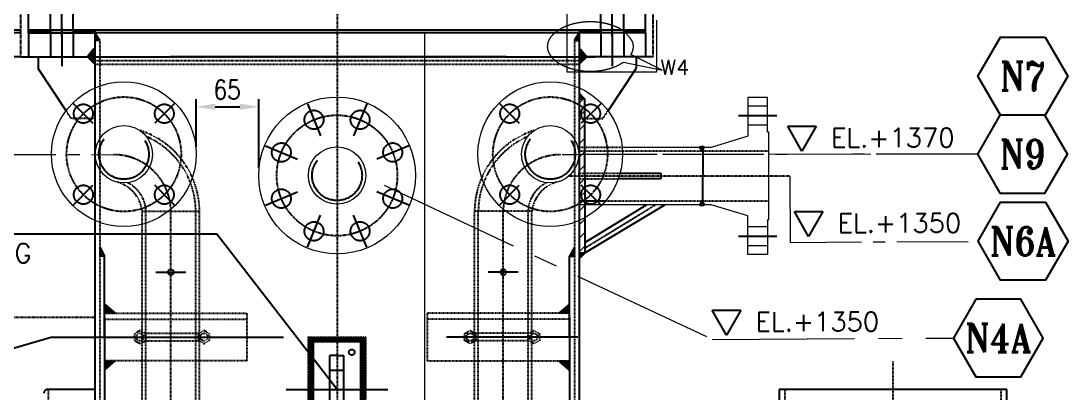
# Model space of a CAD drawing. Header units: inches. Extents: x -23478 to -9690, y -25762 to 11324.
# Drawn here: x -22101 to -20998, y 10243 to 10635 of the extents above; entities that cross this region are included whole.
import ezdxf
from ezdxf import colors
from ezdxf.entities.mleader import LeaderData, LeaderLine
from ezdxf.enums import TextEntityAlignment as Align
from ezdxf.math import Vec2, Vec3

# ---------------------------------------------------------------- set-up
doc = ezdxf.new("R2010")
doc.units = ezdxf.units.IN
doc.header["$LTSCALE"] = 200
doc.header["$MEASUREMENT"] = 0
for name, pattern in [('CENTER', [2, 1.25, -0.25, 0.25, -0.25]), ('CENTER2', [1.125, 0.75, -0.125, 0.125, -0.125]), ('DASHED', [0.75, 0.5, -0.25]), ('DASHED2', [0.375, 0.25, -0.125]), ('HIDDEN', [0.375, 0.25, -0.125]), ('HIDDEN2', [0.1875, 0.125, -0.0625]), ('PHANTOM2', [1.25, 0.625, -0.125, 0.125, -0.125, 0.125, -0.125])]:
    doc.linetypes.add(name, pattern=pattern)
for name, color, linetype, lineweight in [('1 (CEN)', 1, 'CENTER2', 9), ('2', 2, 'CENTER', 20), ('AM_5', 3, 'Continuous', 15), ('EQUIPMENT', 4, 'Continuous', 13), ('HAT', 8, 'Continuous', 9), ('Hidden Line', 3, 'HIDDEN', 9), ('OBJECT', 7, 'Continuous', 18), ('SEAM JOINT1', 4, 'SEAM', 13)]:
    doc.layers.add(name, color=color, linetype=linetype, lineweight=lineweight)
for name, color, linetype in [('CEN', 3, 'CENTER'), ('CENTER', 1, 'CENTER'), ('CENTRE', 1, 'CENTER2'), ('DIMENSION', 8, 'Continuous'), ('text', 3, 'Continuous'), ('WELD', 5, 'Continuous')]:
    doc.layers.add(name, color=color, linetype=linetype)
doc.styles.add('ROMANS', font='romans.shx', dxfattribs={"width": 0.85})
doc.styles.add('ROMANT', font='romant.shx')
doc.styles.add('RS', font='ROMANS.shx', dxfattribs={"width": 0.8})
doc.styles.get("Standard").update_dxf_attribs({"font": 'romans.shx'})
doc.linetypes.add('SEAM', pattern='A,2,["X",Standard,S=1,R=0,X=0,Y=-0.5],2', length=4)
doc.linetypes.add('SEAM LINE', pattern='A,0.5,-0.2,["X",Standard,S=0.1,R=0,X=-0.1,Y=-0.05],-0.2', length=0.9)
doc.dimstyles.new('VEP-8$0', dxfattribs={"dimscale": 8, "dimtxt": 2.5, "dimasz": 2.5, "dimexe": 1, "dimexo": 1, "dimgap": 1, "dimtad": 1, "dimdec": 1, "dimlfac": -1, "dimzin": 9, "dimdsep": 46, "dimtxsty": 'ROMANS', "dimcen": 0, "dimclrd": 256, "dimclre": 256, "dimclrt": 3, "dimadec": 0, "dimazin": 2, "dimtfac": 1, "dimtdec": 1, "dimtmove": 0, "dimatfit": 3, "dimfxl": 1, "dimlwd": -1, "dimlwe": -1, "dimarcsym": 1})
pattern_1 = [(225, (8851.3301, 26728.67113), (0.441941738, -0.441941738), []), (315, (8851.3301, 26728.67113), (0.441941738, 0.441941738), [])]
pattern_2 = [(45, (8990.445, 33620.968), (-0.441941738, 0.441941738), []), (135, (8990.445, 33620.968), (-0.441941738, -0.441941738), [])]
pattern_3 = [(45, (8985.445, 33680.968), (-0.441941738, 0.441941738), []), (135, (8985.445, 33680.968), (-0.441941738, -0.441941738), [])]

# ---------------------------------------------------------------- blocks, each defined once
blk = doc.blocks.new('A$C5ec613ee')
at = {"layer": 'DIMENSION', "linetype": 'DASHED2'}
h = blk.add_hatch(dxfattribs=at)
h.set_pattern_fill('ANSI31', color=8, scale=10)
h.paths.add_polyline_path([(-30.9, 55.6), (-30.9, 0), (-25, 0), (-25, 50), (0, 50), (25, 50), (25, 0), (30.9, 0), (30.9, 55.6)])
h.paths.add_polyline_path([(-30.9, 0), (-30.9, -56), (30.9, -56), (30.9, 0), (25, 0), (25, -50), (-25, -50), (-25, 0)])
for p, q in [((7.3, 20), (-7.7, 20)), ((-7.7, -20), (7, -20)), ((7.3, -20), (-7.7, -20))]:
    blk.add_line(p, q)
at = {"layer": 'CENTRE', "linetype": 'CENTER', "ltscale": 8}
blk.add_line((-53.5, 0), (53.5, 0), dxfattribs=at)
at = {"layer": 'DIMENSION', "color": 7, "linetype": 'DASHED'}
for p, q in [((-25, 50), (-25, -50)), ((0, 50), (-25, 50)), ((25, 50), (0, 50)), ((25, -50), (25, 50)), ((-0.2, 35.6), (-7.7, 35.6)), ((-7.7, -35.6), (-7.7, 35.6)), ((-0.2, 35.6), (7.3, 35.6)), ((7.3, -35.6), (7.3, 35.6)), ((-0.2, -35.6), (-7.7, -35.6)), ((-0.2, -35.6), (7.3, -35.6)), ((-25, -50), (25, -50))]:
    blk.add_line(p, q, dxfattribs=at)
blk = doc.blocks.new('*D103')
at = {"layer": 'AM_5', "color": 8, "transparency": 16777216}
for p, q in [((-22101.4, 10622.4), (-22677.2, 10622.4)), ((-22669.2, 9142.4), (-22669.2, 10602.4)), ((-22031.4, 9122.4), (-22677.2, 9122.4))]:
    blk.add_line(p, q, dxfattribs=at)
for points in [[(-22672.5, 10602.4), (-22665.9, 10602.4), (-22669.2, 10622.4)], [(-22672.5, 9142.4), (-22665.9, 9142.4), (-22669.2, 9122.4)]]:
    blk.add_solid(points, dxfattribs=at)
at = {"layer": 'Defpoints', "color": 0, "transparency": 16777216}
for p in [(-22669.2, 10622.4), (-22093.4, 10622.4), (-22023.4, 9122.4)]:
    blk.add_point(p, dxfattribs=at)
at = {"layer": 'AM_5', "color": 3, "transparency": 16777216, "insert": (-22687.2, 9935), "char_height": 20, "attachment_point": 5, "rotation": 90, "style": 'ROMANS'}
blk.add_mtext('1500 FROM T.L. TO FLANGE FACE', dxfattribs=at)
blk = doc.blocks.new('A$C32f367a6')
at = {"layer": 'text'}
for p, q in [((-18.1, 31.4), (18.1, 31.4)), ((0, 0), (-18.1, 31.4)), ((18.1, 31.4), (0, 0))]:
    blk.add_line(p, q, dxfattribs=at)
blk = doc.blocks.new('A$C100c5a09')
at = {"layer": 'CENTER'}
blk.add_line((-15.8, 0), (15.8, 0), dxfattribs=at)
at = {"layer": 'DIMENSION', "color": 7, "linetype": 'DASHED'}
blk.add_circle((0, 0), 3, dxfattribs=at)
blk = doc.blocks.new('*D111')
at = {"layer": 'Defpoints', "color": 0, "linetype": 'DASHED', "transparency": 16777216}
for p in [(-22093.4, 10625.4), (-22401.8, 10622.4), (-22093.4, 10622.4)]:
    blk.add_point(p, dxfattribs=at)
at = {"layer": 'DIMENSION', "transparency": 16777216}
for p, q in [((-22401.8, 10645.4), (-22401.8, 10757.5)), ((-22101.4, 10625.4), (-22409.8, 10625.4)), ((-22401.8, 10622.4), (-22401.8, 10625.4)), ((-22101.4, 10622.4), (-22409.8, 10622.4)), ((-22401.8, 10602.4), (-22401.8, 10582.4))]:
    blk.add_line(p, q, dxfattribs=at)
at = {"layer": 'DIMENSION', "linetype": 'DASHED', "transparency": 16777216}
for points in [[(-22405.1, 10645.4), (-22398.4, 10645.4), (-22401.8, 10625.4)], [(-22405.1, 10602.4), (-22398.4, 10602.4), (-22401.8, 10622.4)]]:
    blk.add_solid(points, dxfattribs=at)
at = {"layer": 'DIMENSION', "color": 3, "linetype": 'DASHED', "transparency": 16777216, "insert": (-22419.8, 10711.4), "char_height": 20, "attachment_point": 5, "rotation": 90, "style": 'ROMANS', "bg_fill": 3, "box_fill_scale": 1.25, "bg_fill_color": 256, "bg_fill_true_color": 13158600, "bg_fill_transparency": 0}
blk.add_mtext('3 THK', dxfattribs=at)
blk = doc.blocks.new('*D112')
at = {"layer": 'Defpoints', "color": 0, "linetype": 'DASHED', "transparency": 16777216}
for p in [(-22257.7, 10650.4), (-22093.4, 10650.4), (-22093.4, 10625.4)]:
    blk.add_point(p, dxfattribs=at)
at = {"layer": 'DIMENSION', "transparency": 16777216}
for p, q in [((-22257.7, 10670.4), (-22257.7, 10732.7)), ((-22101.4, 10650.4), (-22265.7, 10650.4)), ((-22257.7, 10625.4), (-22257.7, 10650.4)), ((-22101.4, 10625.4), (-22265.7, 10625.4)), ((-22257.7, 10605.4), (-22257.7, 10585.4))]:
    blk.add_line(p, q, dxfattribs=at)
at = {"layer": 'DIMENSION', "linetype": 'DASHED', "transparency": 16777216}
for points in [[(-22261.1, 10670.4), (-22254.4, 10670.4), (-22257.7, 10650.4)], [(-22261.1, 10605.4), (-22254.4, 10605.4), (-22257.7, 10625.4)]]:
    blk.add_solid(points, dxfattribs=at)
at = {"layer": 'DIMENSION', "color": 3, "linetype": 'DASHED', "transparency": 16777216, "insert": (-22275.7, 10712.1), "char_height": 20, "attachment_point": 5, "rotation": 90, "style": 'ROMANS', "bg_fill": 3, "box_fill_scale": 1.25, "bg_fill_color": 256, "bg_fill_true_color": 13158600, "bg_fill_transparency": 0}
blk.add_mtext('16', dxfattribs=at)
blk = doc.blocks.new('*D113')
at = {"layer": 'Defpoints', "color": 0, "linetype": 'DASHED', "transparency": 16777216}
for p in [(-22328, 10622.4), (-22093.4, 10622.4), (-22093.4, 10597.4)]:
    blk.add_point(p, dxfattribs=at)
at = {"layer": 'DIMENSION', "transparency": 16777216}
for p, q in [((-22328, 10642.4), (-22328, 10704.7)), ((-22101.4, 10622.4), (-22336, 10622.4)), ((-22328, 10597.4), (-22328, 10622.4)), ((-22101.4, 10597.4), (-22336, 10597.4)), ((-22328, 10577.4), (-22328, 10557.4))]:
    blk.add_line(p, q, dxfattribs=at)
at = {"layer": 'DIMENSION', "linetype": 'DASHED', "transparency": 16777216}
for points in [[(-22331.3, 10642.4), (-22324.6, 10642.4), (-22328, 10622.4)], [(-22331.3, 10577.4), (-22324.6, 10577.4), (-22328, 10597.4)]]:
    blk.add_solid(points, dxfattribs=at)
at = {"layer": 'DIMENSION', "color": 3, "linetype": 'DASHED', "transparency": 16777216, "insert": (-22346, 10684.1), "char_height": 20, "attachment_point": 5, "rotation": 90, "style": 'ROMANS', "bg_fill": 3, "box_fill_scale": 1.25, "bg_fill_color": 256, "bg_fill_true_color": 13158600, "bg_fill_transparency": 0}
blk.add_mtext('16', dxfattribs=at)
blk = doc.blocks.new('*U52')
at = {"layer": 'DIMENSION', "color": 2, "linetype": 'DASHED'}
for p, q in [((76.2, 0), (46.05, 0)), ((-76.2, 0), (-46.05, 0))]:
    blk.add_line(p, q, dxfattribs=at)
at = {"layer": 'DIMENSION', "color": 7, "linetype": 'DASHED'}
for centre in [(-60.3, 0), (60.3, 0)]:
    blk.add_circle(centre, 10, dxfattribs=at)
blk = doc.blocks.new('*U51')
at = {"layer": 'EQUIPMENT', "color": 0, "linetype": 'ByBlock', "lineweight": -2}
for rotation in [90, 270, 90, 270, 90, 270, 180, 180, 180]:
    blk.add_blockref('*U52', (-32478.1, -16289.6), dxfattribs=dict(at, rotation=rotation))
at = {"layer": 'EQUIPMENT', "color": 0, "linetype": 'ByBlock', "lineweight": -2, "transparency": 16777216}
for rotation in [90, 270, 180]:
    blk.add_blockref('*U52', (-32478.1, -16289.6), dxfattribs=dict(at, rotation=rotation))
at = {"layer": 'EQUIPMENT', "color": 0, "linetype": 'ByBlock', "lineweight": -2}
blk.add_blockref('*U52', (-32478.1, -16289.6), dxfattribs=at)
blk = doc.blocks.new('*U56')
at = {"layer": 'DIMENSION', "color": 2, "linetype": 'DASHED'}
for p, q in [((76.2, 0), (46.05, 0)), ((-76.2, 0), (-46.05, 0))]:
    blk.add_line(p, q, dxfattribs=at)
at = {"layer": 'DIMENSION', "color": 7, "linetype": 'DASHED'}
for centre in [(-60.3, 0), (60.3, 0)]:
    blk.add_circle(centre, 10, dxfattribs=at)
blk = doc.blocks.new('*U55')
at = {"layer": 'EQUIPMENT', "color": 0, "linetype": 'ByBlock', "lineweight": -2}
for rotation in [90, 270, 90, 270, 90, 270, 180, 180, 180]:
    blk.add_blockref('*U56', (-32478.1, -16289.6), dxfattribs=dict(at, rotation=rotation))
at = {"layer": 'EQUIPMENT', "color": 0, "linetype": 'ByBlock', "lineweight": -2, "transparency": 16777216}
for rotation in [90, 270, 180]:
    blk.add_blockref('*U56', (-32478.1, -16289.6), dxfattribs=dict(at, rotation=rotation))
at = {"layer": 'EQUIPMENT', "color": 0, "linetype": 'ByBlock', "lineweight": -2}
blk.add_blockref('*U56', (-32478.1, -16289.6), dxfattribs=at)
blk = doc.blocks.new('*U60')
at = {"layer": 'DIMENSION', "color": 2, "linetype": 'DASHED'}
for p, q in [((-81.75, 0), (-45.25, 0)), ((81.75, 0), (45.25, 0))]:
    blk.add_line(p, q, dxfattribs=at)
at = {"layer": 'DIMENSION', "color": 7, "linetype": 'DASHED'}
for centre in [(-63.5, 0), (63.5, 0)]:
    blk.add_circle(centre, 10, dxfattribs=at)
blk = doc.blocks.new('*U59')
at = {"layer": 'CENTER', "color": 0, "linetype": 'ByBlock', "lineweight": -2}
for rotation in [90, 270, 90, 270, 90, 270, 45, 135, 225, 315, 45, 135, 225, 315, 45, 135, 225, 315, 180, 180, 180]:
    blk.add_blockref('*U60', (-33663.9, -17081.4), dxfattribs=dict(at, rotation=rotation))
at = {"layer": 'CENTER', "color": 0, "linetype": 'ByBlock', "lineweight": -2, "transparency": 16777216}
for rotation in [90, 270, 45, 135, 225, 315, 180]:
    blk.add_blockref('*U60', (-33663.9, -17081.4), dxfattribs=dict(at, rotation=rotation))
at = {"layer": 'CENTER', "color": 0, "linetype": 'ByBlock', "lineweight": -2}
blk.add_blockref('*U60', (-33663.9, -17081.4), dxfattribs=at)
blk = doc.blocks.new('*D114')
at = {"layer": 'Defpoints', "color": 0, "linetype": 'DASHED', "transparency": 16777216}
for p in [(-21851, 10544.7), (-21916.8, 10494.7), (-21851, 10472.4)]:
    blk.add_point(p, dxfattribs=at)
at = {"layer": 'DIMENSION', "transparency": 16777216}
for p, q in [((-21916.8, 10502.7), (-21916.8, 10552.7)), ((-21851, 10480.4), (-21851, 10552.7)), ((-21896.8, 10544.7), (-21871, 10544.7))]:
    blk.add_line(p, q, dxfattribs=at)
at = {"layer": 'DIMENSION', "linetype": 'DASHED', "transparency": 16777216}
for points in [[(-21896.8, 10548.1), (-21896.8, 10541.4), (-21916.8, 10544.7)], [(-21871, 10548.1), (-21871, 10541.4), (-21851, 10544.7)]]:
    blk.add_solid(points, dxfattribs=at)
at = {"layer": 'DIMENSION', "color": 3, "linetype": 'DASHED', "transparency": 16777216, "insert": (-21884.2, 10562.7), "char_height": 20, "attachment_point": 5, "style": 'ROMANS', "bg_fill": 3, "box_fill_scale": 1.25, "bg_fill_color": 256, "bg_fill_true_color": 13158600, "bg_fill_transparency": 0}
blk.add_mtext('65', dxfattribs=at)
blk = doc.blocks.new('*D120')
at = {"layer": 'Defpoints', "color": 0, "linetype": 'DASHED', "transparency": 16777216}
for p in [(-22739.6, 10886.1), (-21997, 10886.1), (-22190.5, 7925.4)]:
    blk.add_point(p, dxfattribs=at)
at = {"layer": 'DIMENSION', "transparency": 16777216}
for p, q in [((-22005, 10886.1), (-22747.6, 10886.1)), ((-22739.6, 7945.4), (-22739.6, 10866.1)), ((-22198.5, 7925.4), (-22747.6, 7925.4))]:
    blk.add_line(p, q, dxfattribs=at)
at = {"layer": 'DIMENSION', "linetype": 'DASHED', "transparency": 16777216}
for points in [[(-22742.9, 10866.1), (-22736.2, 10866.1), (-22739.6, 10886.1)], [(-22742.9, 7945.4), (-22736.2, 7945.4), (-22739.6, 7925.4)]]:
    blk.add_solid(points, dxfattribs=at)
at = {"layer": 'DIMENSION', "color": 3, "linetype": 'DASHED', "transparency": 16777216, "insert": (-22757.6, 9405.7), "char_height": 20, "attachment_point": 5, "rotation": 90, "style": 'ROMANS', "bg_fill": 3, "box_fill_scale": 1.25, "bg_fill_color": 256, "bg_fill_true_color": 13158600, "bg_fill_transparency": 0}
blk.add_mtext('2934', dxfattribs=at)

msp = doc.modelspace()

# ---------------------------------------------------------------- hatches: boundary and pattern name
at = {"layer": '2'}
h = msp.add_hatch(dxfattribs=at)
h.set_pattern_fill('ANSI37', color=256, scale=5)
h.set_pattern_definition([(45, (-22722.24827, 13643.91505), (-0.44194174, 0.44194174), []), (135, (-22722.24827, 13643.91505), (-0.44194174, -0.44194174), [])])
h.paths.add_polyline_path([(-22093.44, 10625.37), (-22093.44, 10622.37), (-22070.44, 10622.37), (-22070.44, 10625.37)])
h.paths.add_polyline_path([(-22023.44, 10622.37), (-22023.44, 10625.37), (-22046.44, 10625.37), (-22046.44, 10622.37)])
h = msp.add_hatch(dxfattribs=at)
h.set_pattern_fill('ANSI37', color=256, scale=5)
h.set_pattern_definition([(45, (-23439.24827, 13643.91505), (-0.44194174, 0.44194174), []), (135, (-23439.24827, 13643.91505), (-0.44194174, -0.44194174), [])])
h.paths.add_polyline_path([(-21466.44, 10625.37), (-21443.44, 10625.37), (-21443.44, 10622.37), (-21466.44, 10622.37)])
h.paths.add_polyline_path([(-21513.44, 10625.37), (-21490.44, 10625.37), (-21490.44, 10622.37), (-21512.04, 10622.37), (-21513.44, 10622.37)])
at = {"layer": 'DIMENSION', "linetype": 'DASHED'}
h = msp.add_hatch(dxfattribs=at)
h.set_pattern_fill('ANSI37', color=5, scale=0.5, angle=270)
h.set_pattern_definition([(315, (-3950.33424, -22734.4202), (0.04419417382, 0.04419417382), []), (45, (-3950.33424, -22734.4202), (-0.04419417382, 0.04419417382), [])])
h.paths.add_polyline_path([(-21381.5, 10501.97, 0.279062), (-21386.53, 10501.97), (-21384.77, 10499.67), (-21384.77, 10498.07), (-21383.27, 10498.07), (-21383.27, 10499.67)])
h.paths.add_polyline_path([(-21386.53, 10441.57, 0.279062), (-21381.5, 10441.57), (-21383.27, 10443.87), (-21383.27, 10445.47), (-21384.77, 10445.47), (-21384.77, 10443.87)])
at = {"layer": 'HAT', "lineweight": 15}
h = msp.add_hatch(dxfattribs=at)
h.set_pattern_fill('ANSI31', color=2, scale=80.481653, style=0)
h.set_pattern_definition([(45, (8851.33, 26728.671), (-7.1136403, 7.1136403), [])])
h.paths.add_polyline_path([(-21507.44, 10542.79), (-21507.44, 10552.78), (-21513.44, 10552.78), (-21513.44, 10546.79, -0.0299376)])
h.paths.add_polyline_path([(-21507.44, 10542.79, 0.0299376), (-21513.44, 10546.79), (-21513.44, 10532.37), (-21507.44, 10532.37)])
h.paths.add_polyline_path([(-21507.44, 10501.98), (-21507.44, 10532.37), (-21513.44, 10532.37), (-21513.44, 10501.98)])
h.paths.add_polyline_path([(-21507.44, 10474.78), (-21507.44, 10494.3), (-21509.77, 10494.3), (-21513.44, 10494.29), (-21513.44, 10474.78)])
h.paths.add_polyline_path([(-21507.44, 10498.08), (-21507.44, 10501.98), (-21513.44, 10501.98), (-21513.44, 10498.08)])
h.paths.add_polyline_path([(-21507.44, 10494.3), (-21507.44, 10498.08), (-21513.44, 10498.08), (-21513.44, 10494.29), (-21509.77, 10494.3)])
h.paths.add_polyline_path([(-21507.44, 10471.78), (-21507.44, 10474.78), (-21513.44, 10474.78), (-21513.44, 10471.78)])
h.paths.add_polyline_path([(-21507.44, 10468.78), (-21507.44, 10471.78), (-21513.44, 10471.78), (-21513.44, 10468.78)])
h.paths.add_polyline_path([(-21507.44, 10446.67), (-21507.44, 10468.78), (-21513.44, 10468.78), (-21513.44, 10445.48), (-21509.08, 10445.48, 0.0084019)])
h.paths.add_polyline_path([(-21507.44, 10441.58), (-21507.44, 10445.48), (-21509.08, 10445.48, -0.0215303), (-21513.44, 10442.67), (-21513.44, 10441.58)])
h.paths.add_polyline_path([(-21513.44, 10442.67, 0.0215303), (-21509.08, 10445.48), (-21513.44, 10445.48)])
h.paths.add_polyline_path([(-21513.44, 10424.87, 0.0219202), (-21507.44, 10427.8), (-21507.44, 10441.58), (-21513.44, 10441.58)])
h.paths.add_polyline_path([(-21513.44, 10424.87), (-21513.44, 10390.78), (-21507.44, 10390.78), (-21507.44, 10427.8, -0.0219202)])
at = {"layer": 'WELD'}
h = msp.add_hatch(dxfattribs=at)
h.set_pattern_fill('ANSI37', color=256, scale=5)
h.set_pattern_definition([(45, (-22725.84827, 13643.91505), (-0.44194174, 0.44194174), []), (135, (-22725.84827, 13643.91505), (-0.44194174, -0.44194174), [])])
h.paths.add_polyline_path([(-22023.54, 10614.37), (-22018.44, 10614.37), (-22023.54, 10622.37)])
h = msp.add_hatch(dxfattribs=at)
h.set_pattern_fill('ANSI37', color=256, scale=5)
h.set_pattern_definition([(45, (-23434.64827, 13643.91505), (-0.44194174, 0.44194174), []), (135, (-23434.64827, 13643.91505), (-0.44194174, -0.44194174), [])])
h.paths.add_polyline_path([(-21513.34, 10614.37), (-21513.34, 10622.37), (-21513.44, 10622.37), (-21518.44, 10614.37)])
h = msp.add_hatch(dxfattribs=at)
h.set_pattern_fill('ANSI37', color=256, scale=5)
h.set_pattern_definition([(45, (17965.79623, 5637.1098), (-0.441941738, 0.441941738), []), (135, (17965.79623, 5637.1098), (-0.441941738, -0.441941738), [])])
h.paths.add_polyline_path([(-22031.44, 10597.37), (-22023.44, 10597.37), (-22023.44, 10589.37)])
h.paths.add_polyline_path([(-22024.94, 10605.37), (-22024.94, 10597.37), (-22031.44, 10597.37)])
h.paths.add_polyline_path([(-22024.94, 10605.37), (-22023.44, 10605.37), (-22023.44, 10597.37), (-22024.94, 10597.37)])
h = msp.add_hatch(dxfattribs=at)
h.set_pattern_fill('ANSI37', color=256, scale=5)
h.set_pattern_definition([(45, (17259.79623, 5637.1098), (-0.441941738, 0.441941738), []), (135, (17259.79623, 5637.1098), (-0.441941738, -0.441941738), [])])
h.paths.add_polyline_path([(-21505.44, 10597.37), (-21513.44, 10597.37), (-21513.44, 10589.37)])
h.paths.add_polyline_path([(-21511.94, 10605.37), (-21511.94, 10597.37), (-21505.44, 10597.37)])
h.paths.add_polyline_path([(-21511.94, 10605.37), (-21513.44, 10605.37), (-21513.44, 10597.37), (-21511.94, 10597.37)])
h = msp.add_hatch(dxfattribs=at)
h.set_pattern_fill('ANSI37', color=256, scale=5, angle=180)
h.set_pattern_definition(pattern_1)
h.paths.add_polyline_path([(-21513.44, 10559.02), (-21507.44, 10552.78), (-21513.44, 10552.78), (-21513.44, 10559.02)])
h = msp.add_hatch(dxfattribs=at)
h.set_pattern_fill('ANSI37', color=256, scale=5)
h.set_pattern_definition(pattern_3)
h.paths.add_polyline_path([(-22013.44, 10387.3), (-22018.44, 10396.98), (-22018.44, 10387.3)])
h = msp.add_hatch(dxfattribs=at)
h.set_pattern_fill('ANSI37', color=256, scale=5, angle=180)
h.set_pattern_definition(pattern_3)
h.paths.add_polyline_path([(-21523.44, 10387.3), (-21518.44, 10396.98), (-21518.44, 10387.3)])
h = msp.add_hatch(dxfattribs=at)
h.set_pattern_fill('ANSI37', color=256, scale=5, angle=180)
h.set_pattern_definition(pattern_1)
h.paths.add_polyline_path([(-21513.44, 10384.54), (-21507.44, 10390.78), (-21513.44, 10390.78), (-21513.44, 10384.54)])
h = msp.add_hatch(dxfattribs=at)
h.set_pattern_fill('ANSI37', color=256, scale=5)
h.set_pattern_definition(pattern_2)
h.paths.add_polyline_path([(-22002.09, 10327.3), (-22013.44, 10336.98), (-22013.44, 10327.3)])
h = msp.add_hatch(dxfattribs=at)
h.set_pattern_fill('ANSI37', color=256, scale=5, angle=180)
h.set_pattern_definition(pattern_2)
h.paths.add_polyline_path([(-21534.8, 10327.3), (-21523.44, 10336.98), (-21523.44, 10327.3)])
h = msp.add_hatch(dxfattribs=at)
h.set_pattern_fill('ANSI37', color=256, scale=5)
h.set_pattern_definition(pattern_2)
h.paths.add_polyline_path([(-22002.09, 10277.3), (-22013.44, 10267.62), (-22013.44, 10277.3)])
h = msp.add_hatch(dxfattribs=at)
h.set_pattern_fill('ANSI37', color=256, scale=5, angle=180)
h.set_pattern_definition(pattern_2)
h.paths.add_polyline_path([(-21534.8, 10277.3), (-21523.44, 10267.62), (-21523.44, 10277.3)])

# ---------------------------------------------------------------- linework, layer by layer
for p, q in [((-22093.44, 10625.37), (-22093.44, 10650.37)), ((-22070.44, 10625.37), (-22070.44, 10650.37)), ((-22046.44, 10625.37), (-22046.44, 10650.37)), ((-21490.44, 10625.37), (-21490.44, 10650.37)), ((-21466.44, 10625.37), (-21466.44, 10650.37)), ((-21443.44, 10625.37), (-21443.44, 10650.37)), ((-22093.44, 10622.37), (-22093.44, 10625.37)), ((-21443.44, 10625.37), (-22093.44, 10625.37)), ((-21497.44, 10625.37), (-22088.44, 10625.37)), ((-22070.44, 10625.37), (-22070.44, 10622.37)), ((-22046.44, 10625.37), (-22046.44, 10622.37)), ((-22023.44, 10625.37), (-22023.44, 9121.8)), ((-21513.44, 10625.37), (-21513.44, 9121.8)), ((-21490.44, 10625.37), (-21490.44, 10622.37)), ((-21466.44, 10625.37), (-21466.44, 10622.37)), ((-21443.44, 10622.37), (-21443.44, 10625.37)), ((-22093.44, 10622.37), (-22024.84, 10622.37)), ((-22093.44, 10622.37), (-22093.44, 10622.37)), ((-22093.44, 10622.37), (-22093.44, 10597.37)), ((-21497.44, 10622.37), (-22088.44, 10622.37)), ((-22070.44, 10622.37), (-22070.44, 10597.37)), ((-22046.44, 10622.37), (-22046.44, 10597.37)), ((-22018.44, 10614.37), (-22023.54, 10622.37)), ((-21518.44, 10614.37), (-21513.44, 10622.37)), ((-21492.44, 10622.37), (-21512.04, 10622.37)), ((-21492.44, 10622.37), (-21512.04, 10622.37)), ((-21443.44, 10622.37), (-21512.04, 10622.37)), ((-21443.44, 10622.37), (-21492.44, 10622.37)), ((-21490.44, 10622.37), (-21490.44, 10597.37)), ((-21466.44, 10622.37), (-21466.44, 10597.37)), ((-21443.44, 10622.37), (-21443.44, 10597.37)), ((-21443.44, 10622.37), (-21443.44, 10622.37)), ((-22024.94, 10605.37), (-22031.44, 10597.37)), ((-22023.44, 10605.37), (-22024.94, 10605.37)), ((-21513.44, 10605.37), (-21511.94, 10605.37)), ((-21511.94, 10605.37), (-21505.44, 10597.37)), ((-22093.44, 10597.37), (-22041.75, 10597.37)), ((-22041.75, 10597.37), (-21944.32, 10597.37)), ((-22031.44, 10597.37), (-22023.44, 10589.37)), ((-21590.31, 10597.37), (-21944.32, 10597.37)), ((-21590.31, 10597.37), (-21496.94, 10597.37)), ((-21518.44, 10597.37), (-21518.65, 10597.37)), ((-21505.44, 10597.37), (-21513.44, 10589.37)), ((-21443.44, 10597.37), (-21496.94, 10597.37)), ((-22018.44, 10396.98), (-22013.44, 10387.3)), ((-21518.44, 10396.98), (-21523.44, 10387.3)), ((-22013.44, 10336.98), (-22002.09, 10327.3)), ((-21523.44, 10336.98), (-21534.8, 10327.3)), ((-22013.44, 10267.62), (-22002.09, 10277.3)), ((-21523.44, 10267.62), (-21534.8, 10277.3))]:
    msp.add_line(p, q)
at = {"color": 0, "linetype": 'DASHED', "ltscale": 0.0002}
for p, q in [((-21488.44, 10532.37), (-21482.99, 10540.56)), ((-22023.44, 10532.37), (-22048.44, 10532.37)), ((-21513.44, 10532.37), (-21488.44, 10532.37))]:
    msp.add_line(p, q, dxfattribs=at)
at = {"color": 0}
for p, q in [((-21513.44, 10501.98), (-21513.44, 10441.58)), ((-21513.44, 10501.98), (-21513.44, 10441.58)), ((-21386.51, 10501.98), (-21384.74, 10499.68)), ((-21381.46, 10502), (-21383.24, 10499.68)), ((-21381.48, 10501.98), (-21383.24, 10499.68)), ((-21384.74, 10499.68), (-21384.74, 10498.08)), ((-21383.24, 10499.68), (-21383.24, 10498.08)), ((-21383.24, 10499.68), (-21383.24, 10498.08)), ((-21383.24, 10498.08), (-21383.24, 10471.78)), ((-21383.24, 10445.48), (-21383.24, 10471.78)), ((-21386.51, 10441.58), (-21384.74, 10443.88)), ((-21384.74, 10443.88), (-21384.74, 10445.48)), ((-21383.24, 10443.88), (-21383.24, 10445.48)), ((-21383.24, 10443.88), (-21383.24, 10445.48)), ((-21381.48, 10441.58), (-21383.24, 10443.88)), ((-21381.46, 10441.55), (-21383.24, 10443.88))]:
    msp.add_line(p, q, dxfattribs=at)
at = {"linetype": 'HIDDEN2', "ltscale": 0.001}
for p, q in [((-21970.74, 10306.3), (-21913.34, 10306.3)), ((-21970.74, 10306.3), (-21913.34, 10306.3)), ((-21566.15, 10306.3), (-21623.14, 10306.3)), ((-21566.15, 10306.3), (-21623.14, 10306.3)), ((-21970.74, 10298.3), (-21913.34, 10298.3)), ((-21970.74, 10298.3), (-21913.34, 10298.3)), ((-21566.15, 10298.3), (-21623.14, 10298.3)), ((-21566.15, 10298.3), (-21623.14, 10298.3))]:
    msp.add_line(p, q, dxfattribs=at)
for points in [[(-21022.31, 10617.91), (-20998.63, 10576.9), (-21022.31, 10535.89), (-21069.66, 10535.89), (-21093.33, 10576.9), (-21069.66, 10617.91)], [(-21070.08, 10535.89), (-21093.76, 10494.89), (-21070.08, 10453.88), (-21022.73, 10453.88), (-20999.06, 10494.89), (-21022.73, 10535.89)], [(-21022.02, 10444.12), (-20998.34, 10403.11), (-21022.02, 10362.1), (-21069.37, 10362.1), (-21093.04, 10403.11), (-21069.37, 10444.12)], [(-21095.52, 10342.32), (-21119.19, 10301.31), (-21095.52, 10260.3), (-21048.17, 10260.3), (-21024.49, 10301.31), (-21048.17, 10342.32)]]:
    msp.add_lwpolyline(points, close=True)
for points in [[(-21969.81, 10305.76), (-21975.81, 10309.22), (-21981.81, 10305.76), (-21981.81, 10298.83), (-21975.81, 10295.37), (-21969.81, 10298.83)], [(-21902.67, 10305.76), (-21908.67, 10309.22), (-21914.67, 10305.76), (-21914.67, 10298.83), (-21908.67, 10295.37), (-21902.67, 10298.83)], [(-21634.21, 10305.76), (-21628.21, 10309.22), (-21622.21, 10305.76), (-21622.21, 10298.83), (-21628.21, 10295.37), (-21634.21, 10298.83)], [(-21567.07, 10305.76), (-21561.07, 10309.22), (-21555.07, 10305.76), (-21555.07, 10298.83), (-21561.07, 10295.37), (-21567.07, 10298.83)]]:
    msp.add_lwpolyline(points, close=True, dxfattribs=at)
at = {"color": 0}
for centre, start, end in [((-21383.99, 10497.82), 58.8152, 121.1848), ((-21383.99, 10445.73), 238.8152, 301.1848)]:
    msp.add_arc(centre, 4.86, start, end, dxfattribs=at)
at = {"layer": '1 (CEN)', "ltscale": 0.5}
for p, q in [((-22364.57, 10494.73), (-22003.79, 10494.26)), ((-21093.76, 10494.89), (-21533.09, 10494.26)), ((-21125.5, 10494.89), (-21531.31, 10494.26)), ((-21291.48, 10471.78), (-21291.1, 10401.94)), ((-21291.1, 10401.94), (-21093.04, 10403.11))]:
    msp.add_line(p, q, dxfattribs=at)
at = {"layer": '1 (CEN)'}
for p, q in [((-21718.71, 10462.17), (-21372.9, 10299.82)), ((-21373.18, 10299.82), (-21119.19, 10301.31))]:
    msp.add_line(p, q, dxfattribs=at)
at = {"layer": 'CEN', "color": 2, "linetype": 'CENTER'}
for p, q in [((-21305.04, 10535.28), (-21345.64, 10535.28)), ((-21305.04, 10408.28), (-21345.64, 10408.28))]:
    msp.add_line(p, q, dxfattribs=at)
at = {"layer": 'CENTER', "linetype": 'CENTER', "ltscale": 0.001}
for p, q in [((-21768.44, 11105.87), (-21768.44, 8697.39)), ((-21291.48, 10471.78), (-21524.71, 10471.78)), ((-21291.48, 10471.78), (-21524.71, 10471.78)), ((-21507.89, 10395.74), (-21432.91, 10441.58)), ((-21943.51, 9132.9), (-21943.49, 10433.96)), ((-21593.38, 9130.97), (-21593.39, 10433.96))]:
    msp.add_line(p, q, dxfattribs=at)
at = {"layer": 'CENTER'}
for p, q in [((-22058.44, 10618.15), (-22058.44, 10660.2)), ((-21478.44, 10618.15), (-21478.44, 10660.2)), ((-22058.44, 10627.59), (-22058.44, 10587.54)), ((-21478.44, 10627.59), (-21478.44, 10587.54)), ((-22068.48, 10302.3), (-21824.73, 10302.3)), ((-22022.18, 10302.3), (-21883.89, 10302.3)), ((-22022.18, 10302.3), (-22010.44, 10302.3)), ((-21977.67, 10302.3), (-21909.34, 10302.3)), ((-21514.71, 10302.3), (-21653, 10302.3)), ((-21559.21, 10302.3), (-21627.54, 10302.3)), ((-21514.71, 10302.3), (-21526.44, 10302.3))]:
    msp.add_line(p, q, dxfattribs=at)
at = {"layer": 'CENTER', "color": 2, "linetype": 'CENTER', "ltscale": 0.001}
msp.add_line((-22565.09, 10322.73), (-22023.44, 10323.2), dxfattribs=at)
at = {"layer": 'CENTER', "linetype": 'CENTER', "ltscale": 0.0001}
msp.add_line((-21182.76, 10276.67), (-21182.76, 9833.06), dxfattribs=at)
at = {"layer": 'CENTER', "color": 6, "linetype": 'CENTER', "ltscale": 0.001}
for centre, radius in [((-21993.02, 10494.73), 60.3), ((-21543.87, 10494.73), 60.3), ((-21768.44, 10472.37), 63.5)]:
    msp.add_circle(centre, radius, dxfattribs=at)
at = {"layer": 'CENTER', "linetype": 'CENTER', "ltscale": 0.001}
for centre, start, end in [((-22003.79, 10433.96), 0, 90), ((-21533.09, 10433.96), 90, 180)]:
    msp.add_arc(centre, 60.3, start, end, dxfattribs=at)
at = {"layer": 'DIMENSION', "color": 7, "linetype": 'DASHED', "ltscale": 0.01}
msp.add_line((-21435.44, 10597.37), (-21435.44, 11105.87), dxfattribs=at)
at = {"layer": 'DIMENSION', "color": 7, "linetype": 'DASHED'}
for p, q in [((-22018.44, 10614.37), (-22023.44, 10614.37)), ((-21518.44, 10614.37), (-21513.44, 10614.37)), ((-22083.44, 10597.37), (-22083.44, 10584.87)), ((-22083.44, 10597.37), (-22023.44, 10597.37)), ((-22023.44, 10597.37), (-22023.44, 10532.37)), ((-21453.44, 10597.37), (-21513.44, 10597.37)), ((-21513.44, 10597.37), (-21513.44, 10532.37)), ((-21453.44, 10597.37), (-21453.44, 10584.87)), ((-21435.44, 10597.37), (-21443.44, 10597.37)), ((-22053.9, 10540.56), (-22083.44, 10584.87)), ((-21482.99, 10540.56), (-21453.44, 10584.87)), ((-21507.44, 10552.78), (-21513.44, 10559.02)), ((-21507.44, 10552.78), (-21513.44, 10552.78)), ((-21507.44, 10471.78), (-21507.44, 10552.78)), ((-21467.74, 10498.08), (-21467.74, 10498.08)), ((-21513.44, 10471.78), (-21513.44, 10474.78)), ((-21513.44, 10471.78), (-21513.44, 10474.78)), ((-21513.44, 10471.78), (-21513.44, 10468.78)), ((-21507.44, 10471.78), (-21507.44, 10390.78)), ((-21427.44, 10468.78), (-21472.22, 10468.78)), ((-21470.33, 10474.78), (-21427.44, 10474.78)), ((-21427.44, 10474.78), (-21427.44, 10468.78)), ((-21507.38, 10401.91), (-21442.6, 10441.58)), ((-21507.38, 10390.98), (-21423.18, 10441.58)), ((-22013.44, 10387.3), (-22018.44, 10387.3)), ((-22013.44, 10302.3), (-22013.44, 10387.3)), ((-21523.44, 10302.3), (-21523.44, 10387.3)), ((-21523.44, 10387.3), (-21518.44, 10387.3)), ((-21507.44, 10390.78), (-21513.44, 10390.78)), ((-21507.44, 10390.78), (-21513.44, 10384.54)), ((-22013.44, 10302.3), (-22013.44, 10327.3)), ((-21523.44, 10302.3), (-21523.44, 10327.3)), ((-22013.44, 10323.14), (-22013.44, 10302.3)), ((-21523.44, 10323.14), (-21523.44, 10302.3)), ((-22013.44, 10302.3), (-22013.44, 10217.3)), ((-21523.44, 10302.3), (-21523.44, 10217.3))]:
    msp.add_line(p, q, dxfattribs=at)
at = {"layer": 'DIMENSION', "linetype": 'DASHED', "ltscale": 0.001}
for p, q in [((-22018.44, 10614.37), (-22018.44, 9121.8)), ((-21518.44, 10614.37), (-21518.44, 9121.8)), ((-21973.67, 9146.8), (-21973.67, 10433.96)), ((-21969.76, 9146.8), (-21969.76, 10433.96)), ((-21917.25, 9146.8), (-21917.25, 10433.96)), ((-21913.34, 9376.37), (-21913.34, 10433.96)), ((-21623.54, 9146.8), (-21623.54, 10433.96)), ((-21619.63, 9146.8), (-21619.63, 10433.96)), ((-21567.12, 9146.8), (-21567.12, 10433.96)), ((-21563.21, 9146.8), (-21563.21, 10433.96))]:
    msp.add_line(p, q, dxfattribs=at)
at = {"layer": 'DIMENSION', "color": 4, "linetype": 'DASHED', "ltscale": 0.001}
msp.add_line((-21468.01, 10501.98), (-21513.44, 10501.98), dxfattribs=at)
at = {"layer": 'DIMENSION', "color": 7, "linetype": 'DASHED', "ltscale": 0.001}
for p, q in [((-21313.44, 10498.08), (-21513.44, 10498.08)), ((-21485.72, 10445.48), (-21513.44, 10445.48)), ((-21313.44, 10445.48), (-21513.44, 10445.48)), ((-21973.66, 10434.91), (-21913.33, 10434.91)), ((-21563.23, 10434.91), (-21623.56, 10434.91))]:
    msp.add_line(p, q, dxfattribs=at)
at = {"layer": 'DIMENSION', "color": 7, "linetype": 'DASHED', "ltscale": 0.0005}
for p, q in [((-21513.44, 10474.78), (-21470.33, 10474.78)), ((-21513.44, 10468.78), (-21472.22, 10468.78))]:
    msp.add_line(p, q, dxfattribs=at)
at = {"layer": 'DIMENSION', "color": 7, "linetype": 'HIDDEN2', "ltscale": 0.001}
for p, q in [((-22013.44, 10327.3), (-21863.44, 10327.3)), ((-21863.44, 10327.3), (-21863.44, 10277.3)), ((-21523.44, 10327.3), (-21673.44, 10327.3)), ((-21673.44, 10327.3), (-21673.44, 10277.3)), ((-21863.44, 10277.3), (-22013.44, 10277.3)), ((-21673.44, 10277.3), (-21523.44, 10277.3))]:
    msp.add_line(p, q, dxfattribs=at)
at = {"layer": 'DIMENSION', "color": 8, "linetype": 'DASHED', "ltscale": 0.001}
for p, q in [((-22013.44, 10321.3), (-21863.44, 10321.3)), ((-21523.44, 10321.3), (-21673.44, 10321.3))]:
    msp.add_line(p, q, dxfattribs=at)
at = {"layer": 'DIMENSION', "color": 150, "linetype": 'DASHED', "ltscale": 10}
for p, q in [((-21062.68, 10247.14), (-21302.84, 10247.14)), ((-21302.84, 10247.14), (-21302.84, 9851.93)), ((-21062.68, 9851.93), (-21062.68, 10247.14))]:
    msp.add_line(p, q, dxfattribs=at)
at = {"layer": 'DIMENSION', "color": 4, "linetype": 'DASHED', "ltscale": 0.0001}
for p, q in [((-21296.83, 10247.14), (-21296.83, 9851.93)), ((-21068.68, 9851.93), (-21068.68, 10247.14))]:
    msp.add_line(p, q, dxfattribs=at)
at = {"layer": 'DIMENSION', "color": 7, "linetype": 'DASHED'}
for centre in [(-21993.02, 10494.73), (-21543.87, 10494.73), (-21768.44, 10472.37)]:
    msp.add_circle(centre, 26.3, dxfattribs=at)
at = {"layer": 'DIMENSION', "color": 2, "linetype": 'DASHED2', "ltscale": 0.0005}
for centre in [(-21975.81, 10302.3), (-21908.67, 10302.3), (-21628.21, 10302.3), (-21561.07, 10302.3)]:
    msp.add_circle(centre, 4, dxfattribs=at)
at = {"layer": 'DIMENSION', "color": 6, "linetype": 'DASHED'}
msp.add_circle((-21752.89, 10286.36), 3, dxfattribs=at)
at = {"layer": 'DIMENSION', "color": 7, "linetype": 'DASHED', "ltscale": 0.001}
for centre, radius, start, end in [((-22003.05, 10434.24), 89.71, 359.82216, 72.85645), ((-22003.79, 10433.96), 86.55, 359.99937, 66.5846), ((-21533.84, 10434.24), 89.71, 107.14355, 180.17784), ((-21533.1, 10433.96), 86.55, 113.4154, 180.00063), ((-22009.76, 10430.55), 36.28, 5.39527, 73.34535), ((-22003.79, 10433.96), 34.05, 0, 65.08319), ((-21533.09, 10433.96), 34.05, 114.91681, 180), ((-21527.13, 10430.55), 36.28, 106.65465, 174.60473)]:
    msp.add_arc(centre, radius, start, end, dxfattribs=at)
at = {"layer": 'EQUIPMENT'}
for p, q in [((-21335.64, 10554.33), (-21335.64, 10513.83)), ((-21315.04, 10554.33), (-21335.64, 10554.33)), ((-21315.04, 10517.83), (-21315.04, 10554.33)), ((-21335.64, 10513.83), (-21374.46, 10502)), ((-21313.44, 10517.83), (-21315.04, 10517.83)), ((-21313.44, 10425.73), (-21313.44, 10517.83)), ((-21386.51, 10501.98), (-21468.01, 10501.98)), ((-21374.46, 10502), (-21381.46, 10502)), ((-21386.51, 10441.58), (-21513.44, 10441.58)), ((-21374.46, 10441.55), (-21381.46, 10441.55)), ((-21335.64, 10429.73), (-21374.46, 10441.55)), ((-21335.64, 10389.23), (-21335.64, 10429.73)), ((-21313.44, 10425.73), (-21315.04, 10425.73)), ((-21315.04, 10425.73), (-21315.04, 10389.23)), ((-21315.04, 10389.23), (-21335.64, 10389.23))]:
    msp.add_line(p, q, dxfattribs=at)
at = {"layer": 'EQUIPMENT', "linetype": 'DASHED', "ltscale": 0.001}
msp.add_line((-21489.27, 10441.58), (-21513.44, 10441.58), dxfattribs=at)
at = {"layer": 'EQUIPMENT'}
for centre, radius in [((-21993.02, 10494.73), 76.2), ((-21543.87, 10494.73), 76.2), ((-21768.44, 10472.37), 82.55), ((-21993.02, 10494.73), 30.2), ((-21543.87, 10494.73), 30.2), ((-21768.44, 10472.37), 30.22)]:
    msp.add_circle(centre, radius, dxfattribs=at)
at = {"layer": 'Hidden Line', "ltscale": 5}
for p, q in [((-21315.04, 10545.28), (-21335.64, 10545.28)), ((-21315.04, 10525.28), (-21335.64, 10525.28)), ((-21315.04, 10418.28), (-21335.64, 10418.28)), ((-21315.04, 10398.28), (-21335.64, 10398.28))]:
    msp.add_line(p, q, dxfattribs=at)
at = {"layer": 'OBJECT', "color": 211, "linetype": 'PHANTOM2', "lineweight": 15, "ltscale": 0.8}
for p, q in [((-21466.62, 10591.75, 0.24), (-21425.8, 10583.14, 0)), ((-21425.8, 10583.14, 0), (-21458.87, 10599.56, 0.24))]:
    msp.add_line(p, q, dxfattribs=at)
at = {"layer": 'OBJECT', "color": 252, "linetype": 'PHANTOM2', "lineweight": 15, "ltscale": 5, "elevation": -0.29}
msp.add_lwpolyline([(-21431.9, 10635.89), (-21431.9, 10581), (-21526.04, 10581), (-21526.04, 10668), (-21431.9, 10668), (-21431.9, 10655.92)], dxfattribs=at)
at = {"layer": 'OBJECT', "color": 211, "linetype": 'PHANTOM2', "lineweight": 15, "ltscale": 0.8}
for points in [[(-21990.57, 10269.85), (-21990.57, 10269.85)], [(-21546.32, 10269.85), (-21546.32, 10269.85)]]:
    msp.add_lwpolyline(points, dxfattribs=at)
for points, knots in [([(-21465.03, 10623.21, 0.24), (-21466.43, 10624.32, 0.24), (-21468, 10625.38, 0.24), (-21471.43, 10627.36, 0.24), (-21473.29, 10628.28, 0.24), (-21477.26, 10629.94, 0.24), (-21479.37, 10630.68, 0.24), (-21483.77, 10631.96, 0.24), (-21486.06, 10632.5, 0.24), (-21491.23, 10633.43, 0.24), (-21494.14, 10633.77, 0.24), (-21500.02, 10634.12, 0.24), (-21502.98, 10634.12, 0.24), (-21508.86, 10633.79, 0.24), (-21511.77, 10633.45, 0.24), (-21517.42, 10632.44, 0.24), (-21520.15, 10631.78, 0.24), (-21524.85, 10630.31, 0.24), (-21526.86, 10629.56, 0.24), (-21530.64, 10627.9, 0.24), (-21532.42, 10626.98, 0.24), (-21535.94, 10624.87, 0.24), (-21537.64, 10623.66, 0.24), (-21540.61, 10621.13, 0.24), (-21541.88, 10619.81, 0.24), (-21543.71, 10617.49, 0.24), (-21544.37, 10616.5, 0.24), (-21545.46, 10614.51, 0.24), (-21545.88, 10613.52, 0.24), (-21546.52, 10611.56, 0.24), (-21546.72, 10610.59, 0.24), (-21546.89, 10609.11, 0.24), (-21546.92, 10608.59, 0.24), (-21546.92, 10608.07, 0.24)], [3.8128764, 3.8128764, 3.8128764, 3.8128764, 3.9677631, 3.9677631, 4.1226499, 4.1226499, 4.2775366, 4.2775366, 4.4324234, 4.4324234, 4.6180526, 4.6180526, 4.8036819, 4.8036819, 4.9893111, 4.9893111, 5.1749403, 5.1749403, 5.3253777, 5.3253777, 5.4758151, 5.4758151, 5.6498204, 5.6498204, 5.8238256, 5.8238256, 5.9536274, 5.9536274, 6.0834292, 6.0834292, 6.2132309, 6.2132309, 6.2831853, 6.2831853, 6.2831853, 6.2831853]), ([(-21458.87, 10599.56, 0.24), (-21458.69, 10599.84, 0.24), (-21458.53, 10600.11, 0.24), (-21457.75, 10601.49, 0.24), (-21457.27, 10602.58, 0.24), (-21456.58, 10604.74, 0.24), (-21456.37, 10605.81, 0.24), (-21456.19, 10607.93, 0.24), (-21456.22, 10608.99, 0.24), (-21456.52, 10611.12, 0.24), (-21456.8, 10612.2, 0.24), (-21457.83, 10614.77, 0.24), (-21465.03, 10623.21, 0.24)], [2.76485903, 2.76485903, 2.76485903, 2.76485903, 2.8010319, 2.8010319, 2.94427362, 2.94427362, 3.08751534, 3.08751534, 3.23075705, 3.23075705, 3.37399877, 3.47204657, 3.47204657, 3.47204657, 3.47204657]), ([(-21546.92, 10608.07, 0.24), (-21546.92, 10606.92, 0.24), (-21546.78, 10605.77, 0.24), (-21546.19, 10603.43, 0.24), (-21545.75, 10602.25, 0.24), (-21544.67, 10600.16, 0.24), (-21544.11, 10599.25, 0.24), (-21542.78, 10597.43, 0.24), (-21542.01, 10596.53, 0.24), (-21539.95, 10594.41, 0.24), (-21538.55, 10593.21, 0.24), (-21535.68, 10591.13, 0.24), (-21534.27, 10590.23, 0.24), (-21531.23, 10588.55, 0.24), (-21529.6, 10587.76, 0.24), (-21526.16, 10586.32, 0.24), (-21524.35, 10585.67, 0.24), (-21520.05, 10584.35, 0.24), (-21517.51, 10583.73, 0.24), (-21512.27, 10582.78, 0.24), (-21509.57, 10582.44, 0.24), (-21504.12, 10582.06, 0.24), (-21501.37, 10582.02, 0.24), (-21495.89, 10582.23, 0.24), (-21493.17, 10582.48, 0.24), (-21487.85, 10583.28, 0.24), (-21485.26, 10583.82, 0.24), (-21480, 10585.23, 0.24), (-21477.36, 10586.15, 0.24), (-21472.47, 10588.24, 0.24), (-21470.21, 10589.42, 0.24), (-21467.65, 10591.04, 0.24), (-21467.13, 10591.39, 0.24), (-21466.62, 10591.75, 0.24)], [0, 0, 0, 0, 0.1556586, 0.1556586, 0.3113173, 0.3113173, 0.4297868, 0.4297868, 0.5482563, 0.5482563, 0.7122468, 0.7122468, 0.8464454, 0.8464454, 0.9806439, 0.9806439, 1.1148425, 1.1148425, 1.2873991, 1.2873991, 1.4599557, 1.4599557, 1.6325123, 1.6325123, 1.8050688, 1.8050688, 1.9776254, 1.9776254, 2.1700259, 2.1700259, 2.3624264, 2.3624264, 2.4140221, 2.4140221, 2.4140221, 2.4140221])]:
    msp.add_open_spline(points, degree=3, knots=knots, dxfattribs=at)
at = {"layer": 'SEAM JOINT1', "linetype": 'SEAM LINE', "ltscale": 0.004}
msp.add_line((-21676.37, 10622.37), (-21676.37, 9172.37), dxfattribs=at)

# ---------------------------------------------------------------- block references
for name, p in [('A$C100c5a09', (-21943.51, 10370.61)), ('A$C100c5a09', (-21943.51, 10370.61)), ('A$C5ec613ee', (-21768.44, 10247.24))]:
    msp.add_blockref(name, p)
at = {"xscale": -1}
msp.add_blockref('A$C100c5a09', (-21593.38, 10370.61), dxfattribs=at)
at = {"layer": 'CENTER', "color": 6, "linetype": 'CENTER', "ltscale": 0.001, "rotation": 22.5}
msp.add_blockref('*U59', (2796.17, 39136.1), dxfattribs=at)
at = {"layer": 'EQUIPMENT', "color": 2, "rotation": 45}
msp.add_blockref('*U55', (-10096.89, 44978.75), dxfattribs=at)
at = {"layer": 'text', "xscale": 0.8333333333333334, "yscale": 0.8333333333333334, "zscale": 0.8333333333333334}
for p in [(-21278.64, 10498.05), (-21271.61, 10408.32), (-21358.08, 10304.47)]:
    msp.add_blockref('A$C32f367a6', p, dxfattribs=at)

# ---------------------------------------------------------------- texts
at = {"style": 'ROMANT', "width": 0.85}
for tag, p in [('N7', (-21045.98, 10576.9)), ('N9', (-21046.41, 10494.89)), ('N6A', (-21045.69, 10403.11)), ('N4A', (-21071.84, 10301.31))]:
    msp.add_attdef(tag, text='', height=30, dxfattribs=at).set_placement(p, align=Align.MIDDLE)
at = {"layer": 'OBJECT', "color": 3, "lineweight": 15, "style": 'RS'}
msp.add_text('W4', height=16, dxfattribs=at).set_placement((-21427.59, 10578.27))
at = {"layer": 'text', "style": 'ROMANS'}
for s, p in [('EL.+1370', (-21248.21, 10502.12)), ('EL.+1350', (-21241.19, 10412.4)), ('2 Nos. LIFTING LUG', (-22352.6, 10380.59)), ('EL.+1350', (-21327.65, 10308.54))]:
    msp.add_text(s, height=20, dxfattribs=at).set_placement(p)

# ---------------------------------------------------------------- dimensions: what is measured, and where the dimension line sits
at = {"layer": 'AM_5'}
dim = msp.add_linear_dim(base=(-22669.19, 10622.37), p1=(-22023.44, 9122.37), p2=(-22093.44, 10622.37), angle=90, text='<> FROM T.L. TO FLANGE FACE', dimstyle='VEP-8$0', override={"dimclrd": 8, "dimclre": 8}, dxfattribs=at)
dim.commit()
dim.dimension.update_dxf_attribs({"geometry": '*D103', "text_midpoint": (-22669.19, 9935), "dimtype": 160})

# ---------------------------------------------------------------- next in the draw order: dimensions: what is measured, and where the dimension line sits
at = {"layer": 'DIMENSION', "color": 7, "linetype": 'DASHED'}
dim = msp.add_linear_dim(base=(-22401.78, 10622.37), p1=(-22093.44, 10625.37), p2=(-22093.44, 10622.37), angle=90, text='<> THK', dimstyle='VEP-8$0', override={"dimtxt": 2.5, "dimlfac": 1, "dimtxsty": 'ROMANS', "dimfxl": 1.5, "dimtfill": 1}, dxfattribs=at)
dim.commit()
dim.dimension.update_dxf_attribs({"geometry": '*D111', "text_midpoint": (-22401.78, 10711.42), "dimtype": 160})

# ---------------------------------------------------------------- next in the draw order: dimensions: what is measured, and where the dimension line sits
dim = msp.add_linear_dim(base=(-22257.74, 10650.37), p1=(-22093.44, 10625.37), p2=(-22093.44, 10650.37), angle=90, text='16', dimstyle='VEP-8$0', override={"dimtxt": 2.5, "dimlfac": 1, "dimtxsty": 'ROMANS', "dimfxl": 1.5, "dimtfill": 1}, dxfattribs=at)
dim.commit()
dim.dimension.update_dxf_attribs({"geometry": '*D112', "text_midpoint": (-22257.74, 10712.13), "dimtype": 160})

# ---------------------------------------------------------------- next in the draw order: dimensions: what is measured, and where the dimension line sits
dim = msp.add_linear_dim(base=(-22327.97, 10622.37), p1=(-22093.44, 10597.37), p2=(-22093.44, 10622.37), angle=90, text='16', dimstyle='VEP-8$0', override={"dimtxt": 2.5, "dimlfac": 1, "dimtxsty": 'ROMANS', "dimfxl": 1.5, "dimtfill": 1}, dxfattribs=at)
dim.commit()
dim.dimension.update_dxf_attribs({"geometry": '*D113', "text_midpoint": (-22327.97, 10684.13), "dimtype": 160})

# ---------------------------------------------------------------- next in the draw order: linework, layer by layer
at = {"layer": 'DIMENSION', "color": 7, "linetype": 'DASHED', "ltscale": 0.01}
msp.add_line((-22101.44, 10597.37), (-22101.44, 11105.87), dxfattribs=at)
at = {"layer": 'DIMENSION', "color": 7, "linetype": 'DASHED'}
msp.add_line((-22101.44, 10597.37), (-22093.44, 10597.37), dxfattribs=at)

# ---------------------------------------------------------------- next in the draw order: block references
at = {"layer": 'EQUIPMENT', "color": 2, "rotation": 45}
msp.add_blockref('*U51', (-10546.04, 44978.75), dxfattribs=at)

# ---------------------------------------------------------------- next in the draw order: dimensions: what is measured, and where the dimension line sits
at = {"layer": 'DIMENSION', "color": 7, "linetype": 'DASHED'}
dim = msp.add_linear_dim(base=(-22739.55, 10886.07), p1=(-22190.55, 7925.37), p2=(-21997.04, 10886.07), angle=90, text='2934', dimstyle='VEP-8$0', override={"dimtxt": 2.5, "dimlfac": 1, "dimtxsty": 'ROMANS', "dimfxl": 1.5, "dimtfill": 1}, dxfattribs=at)
dim.commit()
dim.dimension.update_dxf_attribs({"geometry": '*D120', "text_midpoint": (-22739.55, 9405.72), "dimtype": 160})
dim = msp.add_linear_dim(base=(-21850.99, 10544.74), p1=(-21916.82, 10494.73), p2=(-21850.99, 10472.37), text='65', dimstyle='VEP-8$0', override={"dimtxt": 2.5, "dimlfac": 1, "dimtxsty": 'ROMANS', "dimfxl": 1.5, "dimtfill": 1}, dxfattribs=at)
dim.commit()
dim.dimension.update_dxf_attribs({"geometry": '*D114', "text_midpoint": (-21884.22, 10544.74), "dimtype": 160})

# ---------------------------------------------------------------- next in the draw order: linework, layer by layer
at = {"color": 0, "linetype": 'DASHED', "ltscale": 0.0002}
msp.add_line((-22048.44, 10532.37), (-22053.9, 10540.56), dxfattribs=at)
at = {"layer": 'CENTER', "linetype": 'CENTER', "ltscale": 0.001}
msp.add_line((-22023.44, 10593.37), (-21513.44, 10593.37), dxfattribs=at)
at = {"layer": 'CENTER'}
msp.add_line((-22068.48, 10302.3), (-22173.07, 10272.02), dxfattribs=at)
at = {"layer": 'DIMENSION', "color": 7, "linetype": 'DASHED', "ltscale": 0.001}
for p, q in [((-22023.44, 10597.37), (-21513.44, 10597.37)), ((-22023.44, 10589.37), (-21513.44, 10589.37))]:
    msp.add_line(p, q, dxfattribs=at)
at = {"layer": 'DIMENSION', "color": 150, "linetype": 'DASHED', "ltscale": 10}
msp.add_line((-22023.44, 10247.14), (-22073.47, 10247.14), dxfattribs=at)
at = {"layer": 'DIMENSION', "color": 4, "linetype": 'DASHED', "ltscale": 0.0001}
msp.add_line((-22072.66, 10247.14), (-22072.66, 9852.15), dxfattribs=at)
at = {"layer": 'DIMENSION', "color": 150, "linetype": 'DASHED', "ltscale": 10}
msp.add_arc((-22073.47, 10243.39), 3.75, 90, 180, dxfattribs=at)

# ---------------------------------------------------------------- next in the draw order: leaders
at = {"layer": 'DIMENSION', "color": 1, "linetype": 'DASHED2'}
ml = msp.add_multileader_mtext('Standard', dxfattribs=at)
ml.set_content('', color=1)
ml.set_leader_properties()
ml.build(insert=Vec2(0, 0))
ml.multileader.update_dxf_attribs({"dogleg_length": 0.36, "arrow_head_size": 0.1})
ctx = ml.context
ctx.base_point, ctx.char_height, ctx.arrow_head_size, ctx.landing_gap_size, ctx.plane_origin = Vec3(-22351.09, 10410.66), 0.18, 0.1, 0.09, Vec3(-21768.44, 10297.24)
ctx.text_align_type = 2
notes = []
notes.append((ctx, [(0, (1, 1, 0), (-21895.15, 10410.66), (-1, 0), 455.77, [(0, [(-21768.44, 10247.24)], 0, [])])]))
ctx.mtext.insert, ctx.mtext.alignment, ctx.mtext.flow_direction = Vec3(-22351, 10410.75), 3, 5
for ctx, leaders in notes:
    for number, flags, end, landing, length, lines in leaders:
        leader = LeaderData()
        leader.index, (leader.has_last_leader_line, leader.has_dogleg_vector, leader.attachment_direction) = number, flags
        leader.last_leader_point, leader.dogleg_vector, leader.dogleg_length = Vec3(end), Vec3(landing), length
        for number, points, colour, breaks in lines:
            line = LeaderLine()
            line.index, line.vertices, line.color, line.breaks = number, Vec3.list(points), colors.encode_raw_color(colour), breaks
            leader.lines.append(line)
        ctx.leaders.append(leader)

doc.saveas('drawing.dxf')
